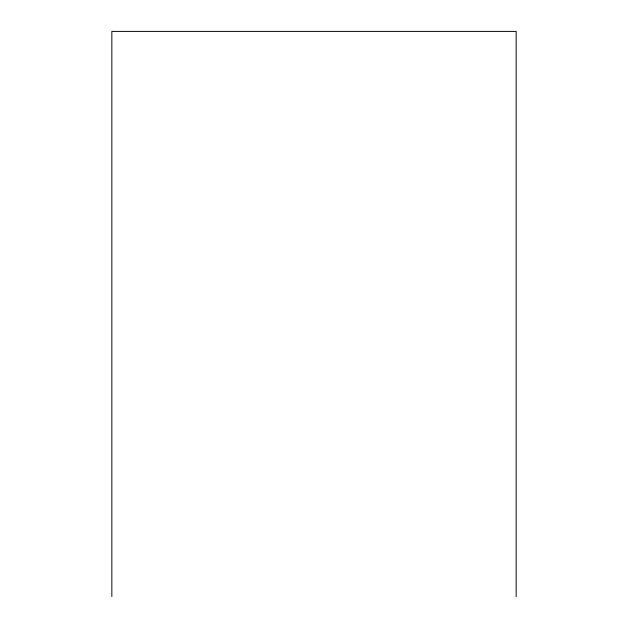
<?xml version="1.0" encoding="UTF-8"?>
<svg xmlns="http://www.w3.org/2000/svg" width="628" height="628" viewBox="0 0 628 628"><rect width="100%" height="100%" fill="white"/><g stroke="black" fill="none" stroke-linecap="round" stroke-linejoin="round"><path stroke-width="0.94" d="M516.153 596.6L516.153 31.4L111.847 31.4L111.847 596.6"/></g></svg>
